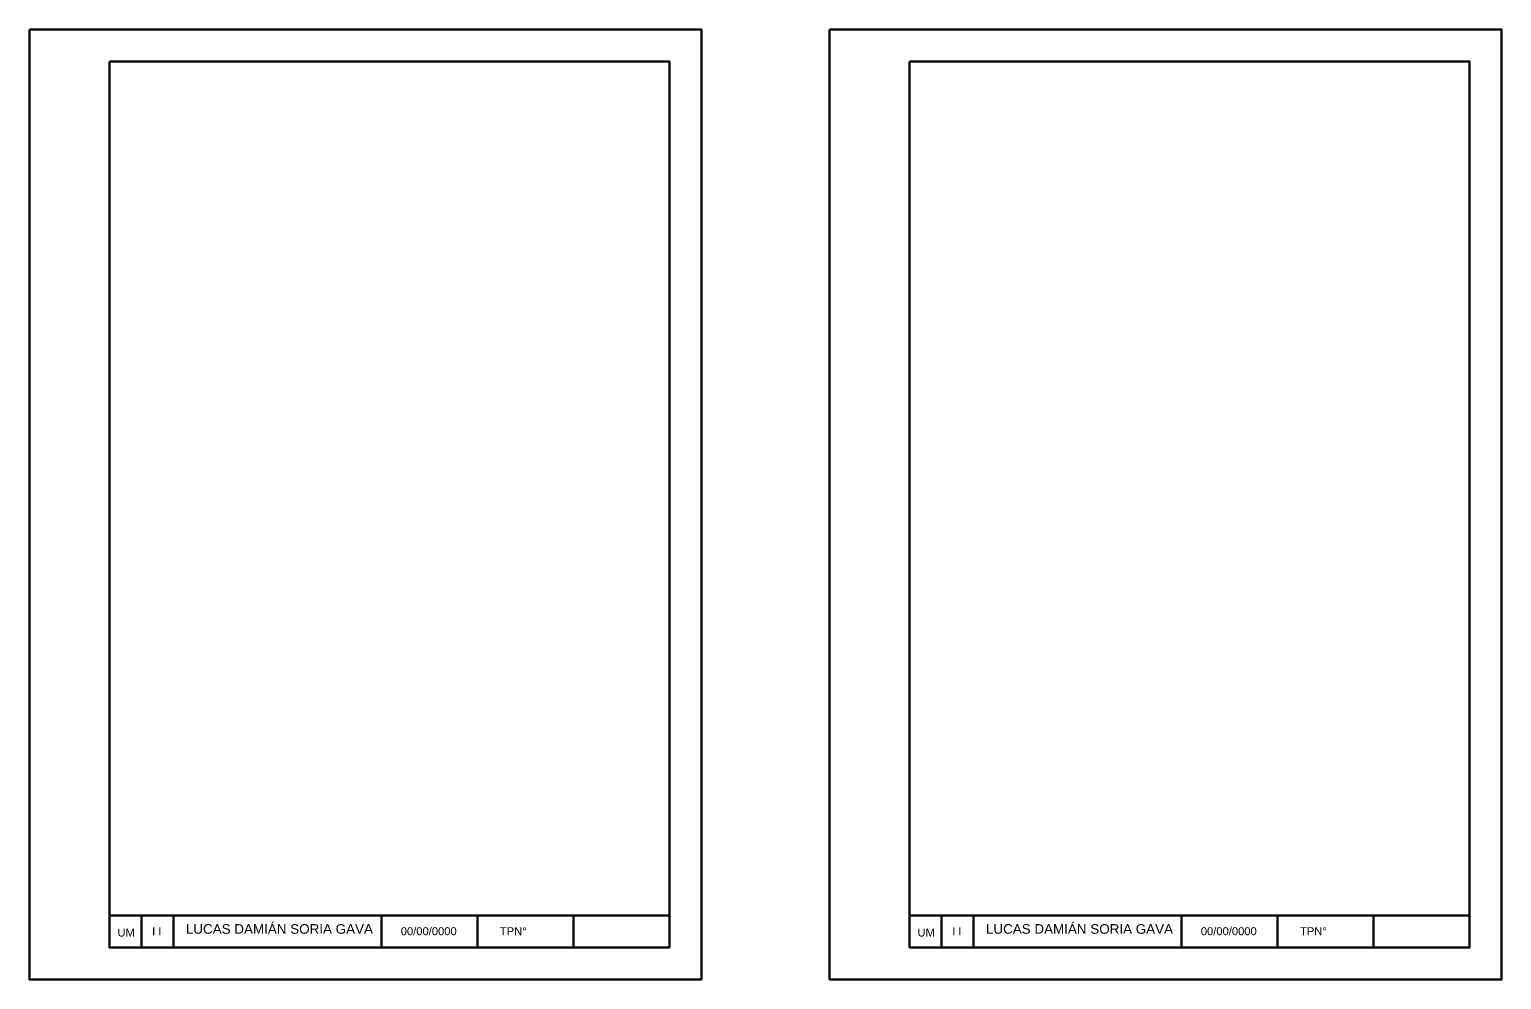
# Model space of a CAD drawing. Header units: millimetres. Extents: x 387 to 3597, y 224 to 1108.
# Drawn here: x 3137 to 3597, y 223.8 to 520.8 of the extents above; entities that cross this region are included whole.
import ezdxf

# ---------------------------------------------------------------- set-up
doc = ezdxf.new("R2010")
doc.units = ezdxf.units.MM
doc.layers.add('Hoja', color=2, linetype='Continuous', lineweight=50)
doc.styles.get("Standard").update_dxf_attribs({"font": 'arial.ttf'})

msp = doc.modelspace()

# ---------------------------------------------------------------- linework, layer by layer
at = {"layer": 'Hoja'}
for p, q in [((3161.95, 243.759), (3336.95, 243.759)), ((3171.95, 243.759), (3171.95, 233.759)), ((3276.95, 243.759), (3276.95, 233.759)), ((3306.95, 243.759), (3306.95, 233.759)), ((3411.95, 243.759), (3586.95, 243.759)), ((3421.95, 243.759), (3421.95, 233.759)), ((3526.95, 243.759), (3526.95, 233.759)), ((3556.95, 243.759), (3556.95, 233.759))]:
    msp.add_line(p, q, dxfattribs=at)
at = {"layer": 'Hoja', "ltscale": 0.4}
for p, q in [((3181.95, 243.759), (3181.95, 233.759)), ((3246.95, 243.759), (3246.95, 233.759)), ((3431.95, 243.759), (3431.95, 233.759)), ((3496.95, 243.759), (3496.95, 233.759))]:
    msp.add_line(p, q, dxfattribs=at)
at = {"layer": 'Hoja'}
for points in [[(3136.95, 520.759), (3346.95, 520.759), (3346.95, 223.759), (3136.95, 223.759)], [(3386.95, 520.759), (3596.95, 520.759), (3596.95, 223.759), (3386.95, 223.759)], [(3161.95, 510.759), (3336.95, 510.759), (3336.95, 233.759), (3161.95, 233.759)], [(3411.95, 510.759), (3586.95, 510.759), (3586.95, 233.759), (3411.95, 233.759)]]:
    msp.add_lwpolyline(points, close=True, dxfattribs=at)

# ---------------------------------------------------------------- texts
at = {"layer": 'Hoja', "ltscale": 0.4, "char_height": 2.5, "attachment_point": 1}
for s, width, insert in [('UM', 10, (3164.45, 239.694)), ('I I', 10, (3175.289, 240.102)), ('00/00/0000', 30, (3252.977, 240.118)), ('TPN° ', 30, (3283.958, 240.118)), ('UM', 10, (3414.45, 239.694)), ('I I', 10, (3425.289, 240.102)), ('00/00/0000', 30, (3502.977, 240.118)), ('TPN° ', 30, (3533.958, 240.118))]:
    msp.add_mtext_dynamic_manual_height_columns(s, width=width, gutter_width=12.5, heights=[0], dxfattribs=dict(at, insert=insert))
at = {"layer": 'Hoja', "char_height": 3, "attachment_point": 1}
for insert in [(3185.839, 241.078), (3435.839, 241.078)]:
    msp.add_mtext_dynamic_manual_height_columns('LUCAS DAMIÁN SORIA GAVA', width=105, gutter_width=12.5, heights=[0], dxfattribs=dict(at, insert=insert))

doc.saveas('drawing.dxf')
